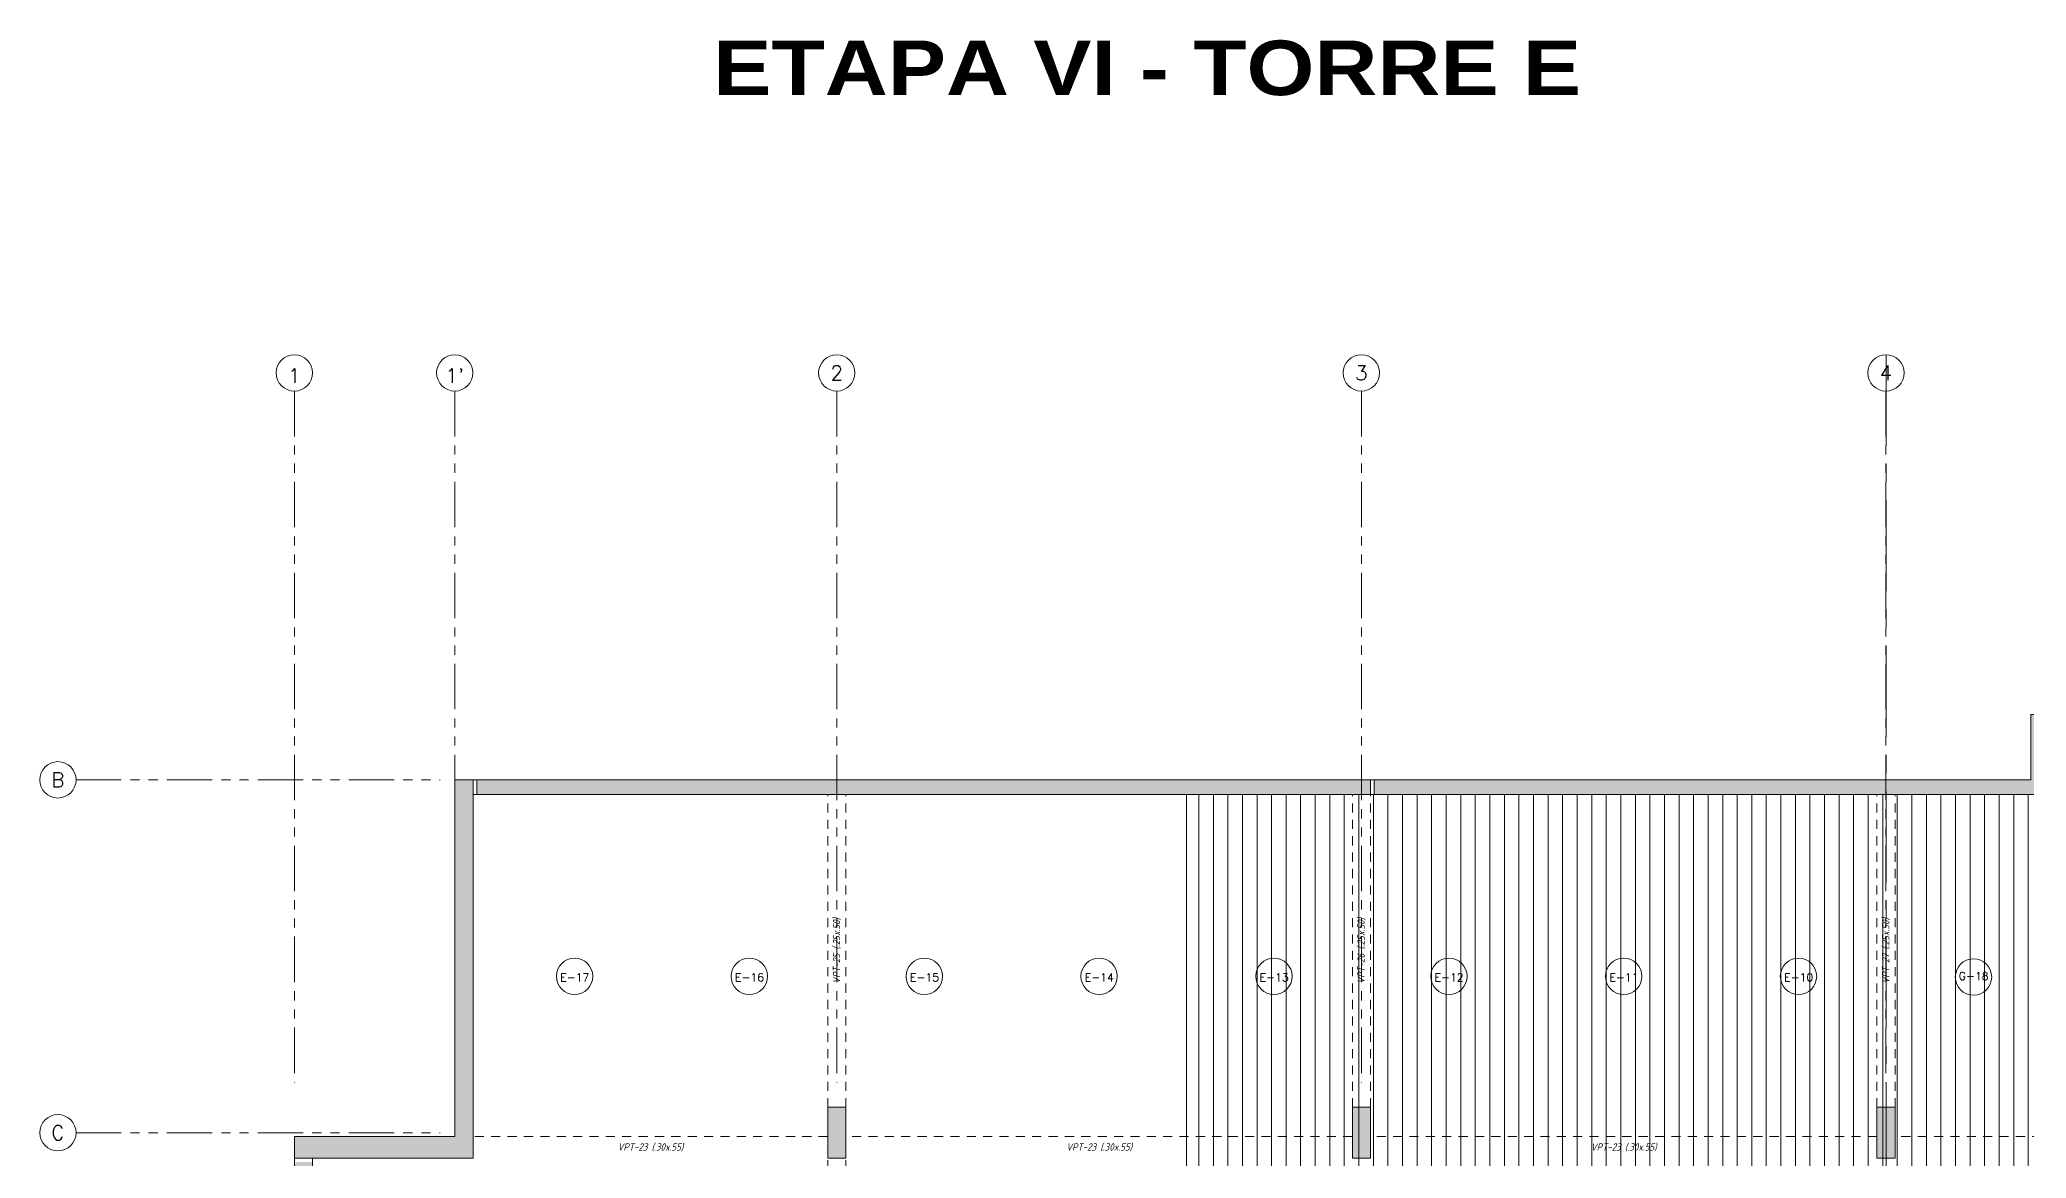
# Model space of a CAD drawing. Header units: millimetres. Extents: x 2085 to 2829, y 1352 to 1631.
# Drawn here: x 2109.65 to 2136.95, y 1534.09 to 1549.46 of the extents above; entities that cross this region are included whole.
import ezdxf
from ezdxf.enums import TextEntityAlignment as Align

# ---------------------------------------------------------------- set-up
doc = ezdxf.new("R2010")
doc.units = ezdxf.units.MM
for name, pattern in [('CENTER', [2, 1.25, -0.25, 0.25, -0.25]), ('HIDDEN', [0.375, 0.25, -0.125]), ('HIDDEN2', [0.1875, 0.125, -0.0625]), ('PHANTOM', [2.5, 1.25, -0.25, 0.25, -0.25, 0.25, -0.25]), ('PHANTOM2', [1.25, 0.625, -0.125, 0.125, -0.125, 0.125, -0.125])]:
    doc.linetypes.add(name, pattern=pattern)
doc.layers.get('0').update_dxf_attribs({"color": 251, "lineweight": 9})
for name, color, linetype, lineweight in [('A-EJES', 251, 'PHANTOM', 9), ('A-ESTRUCTURA-HATCH', 251, 'Continuous', 13), ('A-ESTRUCTURA-PLACAS', 251, 'Continuous', 13), ('A-ESTRUCTURA-VIGAS', 251, 'HIDDEN2', 13), ('A-HATCH', 251, 'Continuous', 9), ('A-LINEAS', 251, 'Continuous', 9), ('A-MUROS', 251, 'Continuous', 9), ('A-NUMERO ESTAC', 251, 'Continuous', 13), ('A-PROYECCIONES', 251, 'HIDDEN2', 9), ('A-TEXTO-INDICACIONES', 251, 'Continuous', 13)]:
    doc.layers.add(name, color=color, linetype=linetype, lineweight=lineweight)
doc.layers.add('A-ETAPAS', color=251, linetype='Continuous', lineweight=9, plot=False)
doc.layers.add('A_50_Vigas Chata', color=251, linetype='HIDDEN', lineweight=13, plot=False)
doc.styles.add('APPIA -TEXTOS-GENERALES', font='isocp.shx', dxfattribs={"oblique": 15})
doc.styles.add('R160-75', font='ariblk.ttf', dxfattribs={"height": 0.6})
doc.styles.add('ROMANS', font='romans.shx', dxfattribs={"width": 0.8})

# ---------------------------------------------------------------- blocks, each defined once
blk = doc.blocks.new('EST P1')
at = {"layer": 'A-ESTRUCTURA-HATCH'}
h = blk.add_hatch(color=256, dxfattribs=at)
h.dxf.hatch_style = 1
h.paths.add_polyline_path([(28.776, 5.95), (28.776, 5.05), (23.07, 5.05), (23.07, 4.85), (28.926, 4.85), (28.926, 5.75), (32.576, 5.75), (32.576, 4.85), (35.53, 4.85), (35.53, 5.05), (32.726, 5.05), (32.726, 5.95)])
h.paths.add_polyline_path([(43.04, 4.85), (43.04, 5.05), (35.58, 5.05), (35.58, 4.85)])
h.paths.add_polyline_path([(43.09, 5.05), (43.09, 4.85), (47.915, 4.85), (47.915, 5.05)])
h.paths.add_polyline_path([(51.865, 5.05), (51.865, 4.85), (53.376, 4.85), (53.376, 5.05)])
h.paths.add_polyline_path([(72.801, -0.15), (73.001, -0.15, 1), (53.601, -0.15), (53.801, -0.15, -1)])
h.paths.add_polyline_path([(70.351, 0), (70.351, -0.15), (72.749, -0.15), (72.749, 0)], flags=17)
h.paths.add_polyline_path([(69.451, -0.15), (69.451, 0), (66.848, 0, -0.010569), (66.851, -0.15)], flags=17)
h.paths.add_polyline_path([(65.272, 2.496), (65.272, -0.15), (65.422, -0.15), (65.422, 2.378, -0.221666), (66.601, -0.15), (66.801, -0.15, 0.99999), (59.801, -0.15), (60.001, -0.15, -0.61691)], flags=0)
h.paths.add_polyline_path([(71.88, -11.4), (71.88, -11.15), (57.51, -11.15), (57.51, -11.4)])
h.paths.add_polyline_path([(57.46, -11.4), (57.46, -11.15), (43.09, -11.15), (43.09, -11.4)])
h.paths.add_polyline_path([(43.04, -11.4), (43.04, -11.15), (35.58, -11.15), (35.58, -11.4)])
h.paths.add_polyline_path([(23.07, -11.15), (23.07, -11.4), (35.53, -11.4), (35.53, -11.15)])
h.paths.add_polyline_path([(23.02, -11.4), (23.02, -11.15), (12.25, -11.15), (12.25, -11.4)])
h.paths.add_polyline_path([(12.2, -11.4), (12.2, -11.15), (3.65, -11.15), (3.65, -11.4)])
h.paths.add_polyline_path([(3.6, -11.4), (3.6, -11.15), (-3.56, -11.15), (-3.56, -11.4)])
h.paths.add_polyline_path([(-17.98, -11.15), (-17.98, -11.4), (-3.61, -11.4), (-3.61, -11.15)])
h.paths.add_polyline_path([(-18.03, -11.4), (-18.03, -11.15), (-32.4, -11.15), (-32.4, -11.4)])
h.paths.add_polyline_path([(-32.45, -11.4), (-32.45, -11.15), (-46.94, -11.15), (-46.94, -11.4)])
h.paths.add_polyline_path([(-47.24, -11.4), (-46.99, -11.4), (-46.99, -6.15), (-47.24, -6.15)])
h.paths.add_polyline_path([(-46.99, -0.2), (-47.24, -0.2), (-47.24, -6.1), (-46.99, -6.1)])
h.paths.add_polyline_path([(-47.24, 0.15), (-47.24, -0.15), (-44.785, -0.15), (-44.785, 5.05), (-45.035, 5.05), (-45.035, 0.15)])
h.paths.add_polyline_path([(-44.735, 5.05), (-44.735, 4.85), (-32.45, 4.85), (-32.45, 5.05)])
h.paths.add_polyline_path([(-23.224, 4.85), (-23.224, 5.75), (-19.574, 5.75), (-19.574, 4.85), (-18.03, 4.85), (-18.03, 5.05), (-19.424, 5.05), (-19.424, 5.95), (-23.374, 5.95), (-23.374, 5.05), (-32.4, 5.05), (-32.4, 4.85)])
h.paths.add_polyline_path([(-17.98, 5.05), (-17.98, 4.85), (-3.61, 4.85), (-3.61, 5.05)])
h.paths.add_polyline_path([(12.2, 4.85), (12.2, 5.05), (3.825, 5.05), (3.825, 4.85)])
h.paths.add_polyline_path([(12.25, 5.05), (12.25, 4.85), (23.02, 4.85), (23.02, 5.05)])
h = blk.add_hatch(color=256, dxfattribs=at)
h.dxf.hatch_style = 1
h.paths.add_polyline_path([(51.865, 5.05), (47.915, 5.05), (47.915, -0.15), (50.25, -0.15), (50.25, 0), (48.065, 0), (48.065, 2.05), (51.865, 2.05), (51.865, 2.2), (48.065, 2.2), (48.065, 4.85), (51.715, 4.85), (51.715, 3.2), (51.865, 3.2)])
h.paths.add_polyline_path([(1.925, -0.151), (-0.175, -0.151), (-0.175, 4.85), (-3.56, 4.85), (-3.56, 5.05), (3.775, 5.05), (3.775, 1.9), (3.625, 1.9), (3.625, 4.85), (-0.025, 4.85), (-0.025, 2.2), (1.925, 2.2), (1.925, 2.05), (-0.025, 2.05), (-0.025, 0), (1.925, -0.001)])
h.paths.add_polyline_path([(71.63, -6.15), (71.88, -6.15), (71.88, -6.85), (71.63, -6.85)])
h.paths.add_polyline_path([(64.42, -6.15), (64.67, -6.15), (64.67, -6.85), (64.42, -6.85)])
h.paths.add_polyline_path([(57.21, -6.15), (57.46, -6.15), (57.46, -6.85), (57.21, -6.85)])
h.paths.add_polyline_path([(50, -6.15), (50.25, -6.15), (50.25, -6.85), (50, -6.85)])
h.paths.add_polyline_path([(42.79, -6.15), (43.04, -6.15), (43.04, -6.85), (42.79, -6.85)])
h.paths.add_polyline_path([(42.79, 0.55), (43.04, 0.55), (43.04, -0.15), (42.79, -0.15)])
h.paths.add_polyline_path([(35.58, -6.15), (35.83, -6.15), (35.83, -6.85), (35.58, -6.85)])
h.paths.add_polyline_path([(35.58, 0.55), (35.83, 0.55), (35.83, -0.15), (35.58, -0.15)])
h.paths.add_polyline_path([(35.28, -6.15), (35.53, -6.15), (35.53, -6.85), (35.28, -6.85)])
h.paths.add_polyline_path([(35.28, 0.55), (35.53, 0.55), (35.53, -0.15), (35.28, -0.15)])
h.paths.add_polyline_path([(30.28, -6.15), (30.53, -6.15), (30.53, -6.85), (30.28, -6.85)])
h.paths.add_polyline_path([(30.28, 0.55), (30.53, 0.55), (30.53, -0.15), (30.28, -0.15)])
h.paths.add_polyline_path([(23.07, -6.15), (23.32, -6.15), (23.32, -6.85), (23.07, -6.85)])
h.paths.add_polyline_path([(23.07, 0.55), (23.32, 0.55), (23.32, -0.15), (23.07, -0.15)])
h.paths.add_polyline_path([(18.07, -6.15), (18.32, -6.15), (18.32, -6.85), (18.07, -6.85)])
h.paths.add_polyline_path([(18.07, 0.55), (18.32, 0.55), (18.32, -0.15), (18.07, -0.15)])
h.paths.add_polyline_path([(10.86, -6.15), (11.11, -6.15), (11.11, -6.85), (10.86, -6.85)])
h.paths.add_polyline_path([(10.86, 0.55), (11.11, 0.55), (11.11, -0.15), (10.86, -0.15)])
h.paths.add_polyline_path([(3.65, -6.15), (3.9, -6.15), (3.9, -6.85), (3.65, -6.85)])
h.paths.add_polyline_path([(3.625, 0.55), (3.9, 0.55), (3.9, -0.15), (3.625, -0.15)])
h.paths.add_polyline_path([(-3.56, -6.15), (-3.31, -6.15), (-3.31, -6.85), (-3.56, -6.85)])
h.paths.add_polyline_path([(-3.56, 0.55), (-3.31, 0.55), (-3.31, -0.15), (-3.56, -0.15)])
h.paths.add_polyline_path([(-3.86, -6.15), (-3.61, -6.15), (-3.61, -6.85), (-3.86, -6.85)])
h.paths.add_polyline_path([(-3.86, 0.55), (-3.61, 0.55), (-3.61, -0.15), (-3.86, -0.15)])
h.paths.add_polyline_path([(-11.07, -6.15), (-10.82, -6.15), (-10.82, -6.85), (-11.07, -6.85)])
h.paths.add_polyline_path([(-11.07, 0.55), (-10.82, 0.55), (-10.82, -0.15), (-11.07, -0.15)])
h.paths.add_polyline_path([(-18.28, -6.15), (-18.03, -6.15), (-18.03, -6.85), (-18.28, -6.85)])
h.paths.add_polyline_path([(-18.28, 0.55), (-18.03, 0.55), (-18.03, -0.15), (-18.28, -0.15)])
h.paths.add_polyline_path([(-25.49, -6.15), (-25.24, -6.15), (-25.24, -6.85), (-25.49, -6.85)])
h.paths.add_polyline_path([(-25.49, 0.55), (-25.24, 0.55), (-25.24, -0.15), (-25.49, -0.15)])
h.paths.add_polyline_path([(-32.7, -6.15), (-32.45, -6.15), (-32.45, -6.85), (-32.7, -6.85)])
h.paths.add_polyline_path([(-32.7, 0.55), (-32.45, 0.55), (-32.45, -0.15), (-32.7, -0.15)])
h.paths.add_polyline_path([(-39.91, -6.15), (-39.66, -6.15), (-39.66, -6.85), (-39.91, -6.85)])
h.paths.add_polyline_path([(-39.91, 0.55), (-39.66, 0.55), (-39.66, -0.15), (-39.91, -0.15)])
at = {"layer": 'A-ESTRUCTURA-PLACAS'}
for points in [[(-32.4, 5.05), (-23.374, 5.05), (-23.374, 5.95), (-19.424, 5.95), (-19.424, 5.05), (-18.03, 5.05), (-18.03, 4.85), (-19.574, 4.85), (-19.574, 5.75), (-23.224, 5.75), (-23.224, 4.85), (-32.4, 4.85)], [(-47.24, -0.15), (-47.24, 0.15), (-45.035, 0.15), (-45.035, 5.05), (-44.785, 5.05), (-44.785, 5.05), (-44.785, -0.15)], [(-44.735, 5.05), (-32.45, 5.05), (-32.45, 4.85), (-44.735, 4.85)], [(-39.91, 0.55), (-39.66, 0.55), (-39.66, -0.15), (-39.91, -0.15)], [(-32.7, 0.55), (-32.45, 0.55), (-32.45, -0.15), (-32.7, -0.15)], [(-25.49, 0.55), (-25.24, 0.55), (-25.24, -0.15), (-25.49, -0.15)]]:
    blk.add_lwpolyline(points, close=True, dxfattribs=at)
at = {"layer": 'A-ESTRUCTURA-VIGAS'}
for points in [[(-39.91, 0.55), (-39.91, 4.85)], [(-39.66, 0.55), (-39.66, 4.85)], [(-32.7, 0.55), (-32.7, 4.85)], [(-32.45, 0.55), (-32.45, 4.85)], [(-25.49, 0.55), (-25.49, 4.85)], [(-25.24, 0.55), (-25.24, 4.85)], [(-39.91, 0.15), (-44.785, 0.15)], [(-32.7, 0.15), (-39.66, 0.15)], [(-25.49, 0.15), (-32.45, 0.15)], [(-18.28, 0.15), (-25.24, 0.15)], [(-39.91, -6.15), (-39.91, -0.15)], [(-39.66, -6.15), (-39.66, -0.15)]]:
    blk.add_lwpolyline(points, dxfattribs=at)
at = {"layer": 'A_50_Vigas Chata', "char_height": 0.1, "attachment_point": 5, "rotation": 90, "style": 'APPIA -TEXTOS-GENERALES'}
for s, insert in [('VPT-25 (.25x.50)', (-39.785, 2.7)), ('VPT-26 (.25x.50)', (-32.575, 2.7)), ('VPT-27 (.25x.50)', (-25.365, 2.7))]:
    blk.add_mtext(s, dxfattribs=dict(at, insert=insert))
at = {"layer": 'A_50_Vigas Chata', "char_height": 0.1, "attachment_point": 5, "style": 'APPIA -TEXTOS-GENERALES'}
for insert in [(-42.347, 0), (-36.18, 0), (-28.97, 0)]:
    blk.add_mtext('VPT-23 (.30x.55)', dxfattribs=dict(at, insert=insert))
blk = doc.blocks.new('EJES 1P')
at = {"layer": 'A-EJES', "linetype": 'PHANTOM2'}
for points in [[(-2.231, 5.345), (-2.231, -4.158)], [(-0.026, 5.345), (-0.026, -4.158)], [(5.224, 5.345), (5.224, -4.158)], [(12.434, 5.345), (12.434, -4.158)], [(19.644, 5.345), (19.644, -4.158)], [(-5.234, 0), (-0.228, 0)], [(-5.234, -4.85), (-0.228, -4.85)]]:
    blk.add_lwpolyline(points, dxfattribs=at)
at = {"layer": 'A-EJES', "linetype": 'Continuous'}
for centre in [(-2.231, 5.592), (-0.026, 5.592), (5.224, 5.592), (12.434, 5.592), (19.644, 5.592), (-5.481, 0), (-5.481, -4.85)]:
    blk.add_circle(centre, 0.25, dxfattribs=at)
at = {"layer": 'A-EJES', "linetype": 'Continuous', "style": 'ROMANS'}
for s, p in [('1', (-2.231, 5.554)), ("1'", (-0.026, 5.554)), ('2', (5.224, 5.592)), ('3', (12.434, 5.592)), ('4', (19.644, 5.592)), ('B', (-5.481, 0)), ('C', (-5.481, -4.85))]:
    blk.add_text(s, height=0.2, dxfattribs=at).set_placement(p, align=Align.MIDDLE_CENTER)
blk = doc.blocks.new('EJE')
at = {"linetype": 'Continuous'}
blk.add_circle((0, 0), 0.5, dxfattribs=at)
at = {"layer": 'A-TEXTO-INDICACIONES', "style": 'ROMANS'}
blk.add_attdef('EJE', text='', height=0.22, rotation=0, dxfattribs=at).set_placement((0.007, 0.028), align=Align.MIDDLE_CENTER)

msp = doc.modelspace()

# ---------------------------------------------------------------- hatches: boundary and pattern name
at = {"layer": 'A-HATCH'}
h = msp.add_hatch(dxfattribs=at)
h.set_pattern_fill('_USER', color=256, scale=0.2, angle=90, pattern_type=0)
h.set_pattern_definition([(90, (2156.78057, 1531.08782), (-0.2, 1e-17), [])])
h.paths.add_polyline_path([(2125.411, 1539.088), (2125.411, 1523.088), (2156.531, 1523.088), (2156.531, 1539.088)])

# ---------------------------------------------------------------- linework, layer by layer
at = {"layer": 'A-ETAPAS', "color": 4, "linetype": 'CENTER'}
msp.add_line((2135.026, 1545.13), (2135.026, 1520.64), dxfattribs=at)
at = {"layer": 'A-ETAPAS', "linetype": 'CENTER'}
msp.add_line((2135.026, 1545.13), (2135.026, 1520.64), dxfattribs=at)
at = {"layer": 'A-LINEAS'}
msp.add_lwpolyline([(2125.411, 1539.088), (2125.411, 1523.088), (2156.531, 1523.088), (2156.531, 1539.088)], close=True, dxfattribs=at)
at = {"layer": 'A-MUROS'}
for p, q in [((2115.356, 1534.388), (2115.356, 1539.288)), ((2137.016, 1539.288), (2115.356, 1539.288)), ((2115.606, 1534.088), (2115.606, 1539.088)), ((2115.606, 1539.088), (2160.216, 1539.088)), ((2113.151, 1522.838), (2113.151, 1534.388)), ((2115.356, 1534.388), (2113.151, 1534.388)), ((2113.401, 1523.088), (2113.401, 1534.088)), ((2115.606, 1534.088), (2113.401, 1534.088))]:
    msp.add_line(p, q, dxfattribs=at)
for points in [[(2120.481, 1534.088), (2120.731, 1534.088), (2120.731, 1534.788), (2120.481, 1534.788)], [(2127.691, 1534.088), (2127.941, 1534.088), (2127.941, 1534.788), (2127.691, 1534.788)], [(2134.901, 1534.088), (2135.151, 1534.088), (2135.151, 1534.788), (2134.901, 1534.788)]]:
    msp.add_lwpolyline(points, close=True, dxfattribs=at)

# ---------------------------------------------------------------- block references
msp.add_blockref('EST P1', (2160.391, 1534.238))
at = {"layer": 'A-NUMERO ESTAC'}
ref = msp.add_blockref('EJE', (2117.001, 1536.588), dxfattribs=dict(at, xscale=-0.5, yscale=0.5, zscale=0.5, rotation=180))
ref.add_attrib('EJE', 'E-17', dxfattribs={"layer": 'A-TEXTO-INDICACIONES', "height": 0.11, "rotation": 360, "style": 'ROMANS'}).set_placement((2117.004, 1536.574), align=Align.MIDDLE_CENTER)
ref = msp.add_blockref('EJE', (2119.403, 1536.588), dxfattribs=dict(at, xscale=-0.5, yscale=0.5, zscale=0.5, rotation=180))
ref.add_attrib('EJE', 'E-16', dxfattribs={"layer": 'A-TEXTO-INDICACIONES', "height": 0.11, "rotation": 360, "style": 'ROMANS'}).set_placement((2119.406, 1536.574), align=Align.MIDDLE_CENTER)
ref = msp.add_blockref('EJE', (2121.808, 1536.588), dxfattribs=dict(at, xscale=-0.5, yscale=0.5, zscale=0.5, rotation=180))
ref.add_attrib('EJE', 'E-15', dxfattribs={"layer": 'A-TEXTO-INDICACIONES', "height": 0.11, "rotation": 360, "style": 'ROMANS'}).set_placement((2121.811, 1536.574), align=Align.MIDDLE_CENTER)
ref = msp.add_blockref('EJE', (2124.211, 1536.588), dxfattribs=dict(at, xscale=-0.5, yscale=0.5, zscale=0.5, rotation=180))
ref.add_attrib('EJE', 'E-14', dxfattribs={"layer": 'A-TEXTO-INDICACIONES', "height": 0.11, "rotation": 360, "style": 'ROMANS'}).set_placement((2124.214, 1536.574), align=Align.MIDDLE_CENTER)
ref = msp.add_blockref('EJE', (2126.613, 1536.588), dxfattribs=dict(at, xscale=-0.5, yscale=0.5, zscale=0.5, rotation=180))
ref.add_attrib('EJE', 'E-13', dxfattribs={"layer": 'A-TEXTO-INDICACIONES', "height": 0.11, "rotation": 360, "style": 'ROMANS'}).set_placement((2126.616, 1536.574), align=Align.MIDDLE_CENTER)
ref = msp.add_blockref('EJE', (2129.018, 1536.588), dxfattribs=dict(at, xscale=-0.5, yscale=0.5, zscale=0.5, rotation=180))
ref.add_attrib('EJE', 'E-12', dxfattribs={"layer": 'A-TEXTO-INDICACIONES', "height": 0.11, "rotation": 360, "style": 'ROMANS'}).set_placement((2129.021, 1536.574), align=Align.MIDDLE_CENTER)
ref = msp.add_blockref('EJE', (2131.421, 1536.588), dxfattribs=dict(at, xscale=-0.5, yscale=0.5, zscale=0.5, rotation=180))
ref.add_attrib('EJE', 'E-11', dxfattribs={"layer": 'A-TEXTO-INDICACIONES', "height": 0.11, "rotation": 360, "style": 'ROMANS'}).set_placement((2131.424, 1536.574), align=Align.MIDDLE_CENTER)
ref = msp.add_blockref('EJE', (2133.823, 1536.588), dxfattribs=dict(at, xscale=-0.5, yscale=0.5, zscale=0.5, rotation=180))
ref.add_attrib('EJE', 'E-10', dxfattribs={"layer": 'A-TEXTO-INDICACIONES', "height": 0.11, "rotation": 360, "style": 'ROMANS'}).set_placement((2133.826, 1536.574), align=Align.MIDDLE_CENTER)
at = {"layer": 'A-NUMERO ESTAC', "xscale": 0.5, "yscale": 0.5, "zscale": 0.5}
msp.add_blockref('EJE', (2136.228, 1536.578), dxfattribs=at).add_auto_attribs({'EJE': 'G-18'})
at = {"layer": 'A-PROYECCIONES'}
msp.add_blockref('EJES 1P', (2115.381, 1539.288), dxfattribs=at)

# ---------------------------------------------------------------- texts
at = {"layer": 'A-ETAPAS', "style": 'R160-75'}
msp.add_text('ETAPA VI - TORRE E', height=0.75, dxfattribs=at).set_placement((2124.871, 1548.697), align=Align.CENTER)

doc.saveas('drawing.dxf')
